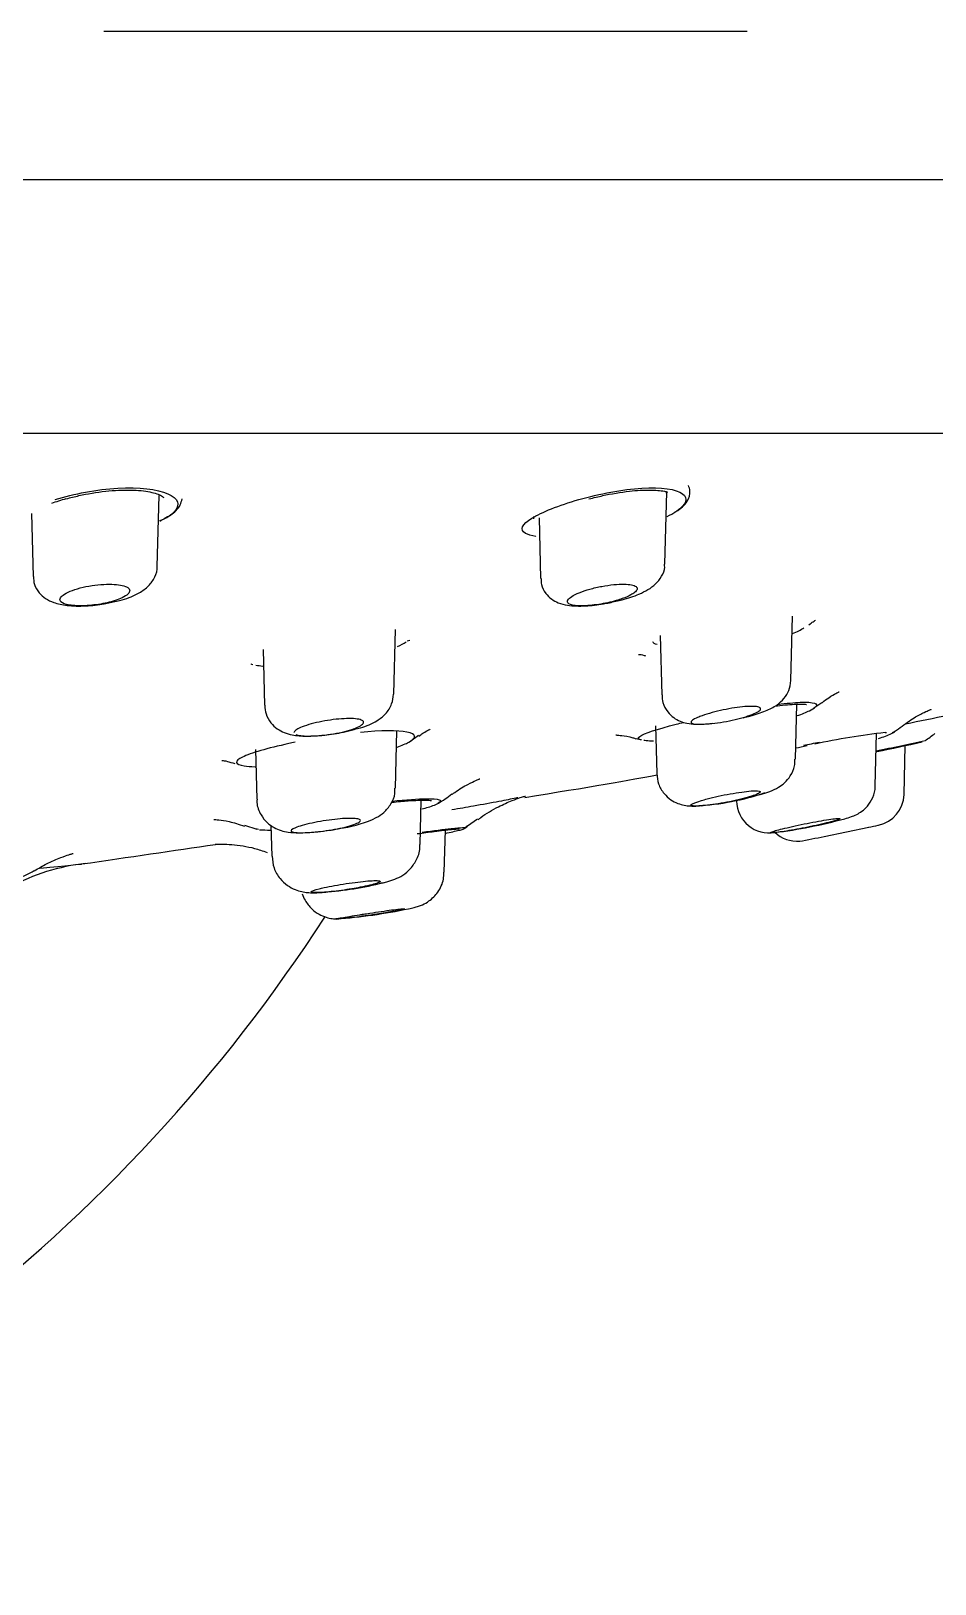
# Model space of a CAD drawing. Header units: millimetres. Extents: x -60 to 7633, y -2614 to 2146.
# Drawn here: x 179.02 to 198.69, y 1784.02 to 1817.81 of the extents above; entities that cross this region are included whole.
import ezdxf

# ---------------------------------------------------------------- set-up
doc = ezdxf.new("R2010")
doc.units = ezdxf.units.MM
doc.layers.get('0').update_dxf_attribs({"color": 250})

msp = doc.modelspace()

# ---------------------------------------------------------------- linework, layer by layer
at = {"linetype": 'Continuous'}
for p, q in [((180.6, 1817.806), (194.6, 1817.806)), ((234.6, 1814.566), (76.6, 1814.566)), ((90, 1809.058), (221.2, 1809.058)), ((181.766, 1806.158), (181.806, 1807.701)), ((192.811, 1806.206), (192.853, 1807.782)), ((192.847, 1807.754), (192.852, 1807.775)), ((179.026, 1807.308), (179.062, 1805.941)), ((190.072, 1807.217), (190.107, 1805.894)), ((190.073, 1807.2), (190.076, 1807.186)), ((195.553, 1803.679), (195.589, 1805.077)), ((186.91, 1803.382), (186.946, 1804.783)), ((192.707, 1804.655), (192.741, 1803.366)), ((184.067, 1804.351), (184.099, 1803.138)), ((195.652, 1801.966), (195.683, 1803.159)), ((196.049, 1803.085), (196.227, 1803.198)), ((186.948, 1801.338), (186.981, 1802.579)), ((187.252, 1802.345), (187.448, 1802.488)), ((192.606, 1802.692), (192.633, 1801.651)), ((197.386, 1801.383), (197.416, 1802.524)), ((183.9, 1802.179), (183.929, 1801.095)), ((198.014, 1801.195), (198.042, 1802.261)), ((192.633, 1801.651), (192.633, 1801.65)), ((187.484, 1800.107), (187.509, 1801.071)), ((183.667, 1800.527), (183.932, 1800.443)), ((184.24, 1800.527), (184.258, 1799.858)), ((188.011, 1799.509), (188.035, 1800.421)), ((188.446, 1800.467), (188.73, 1800.664)), ((196.277, 1800.285), (197.251, 1800.486)), ((184.258, 1799.858), (184.258, 1799.858)), ((188.011, 1799.509), (188.011, 1799.509))]:
    msp.add_line(p, q, dxfattribs=at)
for centre, radius, start, end in [((180.579, 1804.654), 3.08, 105.0481, 111.2594), ((179.67, 1813.383), 6.586, 289.0472, 289.8263), ((190.128, 1814.699), 7.907, 291.5349, 291.6974), ((190.293, 1809.832), 3.037, 264.8108, 264.8256), ((184.023, 1814.045), 10.025, 288.5127, 288.8429), ((965.471, -1945.011), 3825.504, 101.544126, 101.572438), ((199.069, 1788.745), 13.875, 96.0519, 102.479), ((197.236, 1803.536), 1.121, 297.9721, 308.3516), ((195.767, 1806.21), 4.7, 305.1321, 308.3915), ((192.35, 1802.844), 0.457, 248.9057, 263.6656), ((177.79, 1897.904), 97.747, 281.57941, 282.21837), ((182.671, 1874.254), 73.616, 281.55813, 282.34197), ((187.419, 1802.01), 1.096, 294.274, 313.4633), ((193.074, 1807.211), 6.28, 274.8152, 288.7729), ((197.315, 1801.215), 0.7, 281.7244, 358.3568), ((195.08, 1801.067), 0.708, 181.1952, 279.7027), ((185.467, 1802.886), 2.437, 278.2411, 295.9029), ((193.781, 1811.575), 11.296, 277.2091, 285.1166), ((154.081, 2005.49), 209.5, 281.88989, 281.94696), ((195.694, 1800.879), 0.7, 225.78, 274.2627), ((191.289, 1824.515), 24.739, 280.3618, 281.632), ((180.648, 1795.417), 4.3, 95.8869, 118.9997), ((176.632, 1804.047), 5.131, 294.2578, 298.5638), ((184.775, 1807.099), 8.052, 274.9921, 284.2902), ((155.6, 1817.806), 35.5, 287.8811, 327.1131), ((184.694, 1810.915), 12.465, 274.4718, 281.7517)]:
    msp.add_arc(centre, radius, start, end, dxfattribs=at)
for points, knots in [([(179.547, 1807.615), (179.95, 1807.74), (180.45, 1807.836), (181.366, 1807.887), (181.769, 1807.84), (182.221, 1807.643), (182.271, 1807.501), (182.099, 1807.305), (182.019, 1807.248), (181.914, 1807.193)], [0, 0, 0, 0, 0.125, 0.125, 0.25, 0.25, 0.375, 0.375, 0.426585, 0.426585, 0.426585, 0.426585]), ([(190.942, 1807.615), (191.384, 1807.74), (191.888, 1807.836), (192.732, 1807.887), (193.06, 1807.84), (193.33, 1807.643), (193.278, 1807.501), (193.061, 1807.358), (193.054, 1807.354), (193.048, 1807.35)], [0, 0, 0, 0, 0.125, 0.125, 0.25, 0.25, 0.375, 0.375, 0.3787725, 0.3787725, 0.3787725, 0.3787725]), ([(192.857, 1807.247), (192.928, 1807.281), (193.11, 1807.379), (193.298, 1807.533), (193.376, 1807.763), (193.339, 1807.881), (193.322, 1807.917)], [0.3783817, 0.3783817, 0.3783817, 0.3783817, 0.4240826, 0.5070529, 0.565488, 0.5931428, 0.5931428, 0.5931428, 0.5931428]), ([(179.779, 1807.628), (179.88, 1807.655), (180.135, 1807.721), (180.643, 1807.807), (181.196, 1807.832), (181.628, 1807.789), (181.883, 1807.697), (181.905, 1807.657), (181.91, 1807.655)], [0, 0, 0, 0, 0.0393358, 0.114567, 0.1873439, 0.2564262, 0.3229107, 0.3787927, 0.3787927, 0.3787927, 0.3787927]), ([(181.819, 1807.147), (181.908, 1807.187), (182.09, 1807.287), (182.252, 1807.436), (182.298, 1807.584), (182.304, 1807.631)], [0.3859791, 0.3859791, 0.3859791, 0.3859791, 0.438716, 0.5078145, 0.5386645, 0.5386645, 0.5386645, 0.5386645]), ([(190.004, 1806.81), (189.907, 1806.826), (189.83, 1806.849), (189.644, 1806.955), (189.7, 1807.075), (190.129, 1807.34), (190.5, 1807.489), (190.942, 1807.615)], [0.7038358, 0.7038358, 0.7038358, 0.7038358, 0.75, 0.75, 0.875, 0.875, 1, 1, 1, 1]), ([(191.159, 1807.627), (191.267, 1807.655), (191.539, 1807.721), (192.025, 1807.804), (192.493, 1807.83), (192.75, 1807.809), (192.849, 1807.783), (192.87, 1807.777)], [0, 0, 0, 0, 0.0385406, 0.112206, 0.175707, 0.2349087, 0.2533907, 0.2533907, 0.2533907, 0.2533907]), ([(180.879, 1805.405), (180.925, 1805.415), (181.107, 1805.455), (181.345, 1805.559), (181.576, 1805.716), (181.715, 1805.911), (181.777, 1806.082), (181.765, 1806.155), (181.765, 1806.158)], [0, 0, 0, 0, 0.091458, 0.412958, 0.633957, 0.825405, 0.994781, 1, 1, 1, 1]), ([(191.745, 1805.402), (191.795, 1805.412), (191.971, 1805.449), (192.294, 1805.568), (192.562, 1805.71), (192.743, 1805.93), (192.813, 1806.096), (192.805, 1806.183), (192.803, 1806.205)], [0, 0, 0, 0, 0.082597, 0.342191, 0.670072, 0.822028, 0.961296, 1, 1, 1, 1]), ([(179.069, 1805.94), (179.073, 1805.876), (179.081, 1805.754), (179.188, 1805.581), (179.338, 1805.45), (179.54, 1805.355), (179.815, 1805.299), (180.189, 1805.291), (180.584, 1805.331), (180.783, 1805.381), (180.879, 1805.405)], [0, 0, 0, 0, 0.079261, 0.176966, 0.265774, 0.369852, 0.524978, 0.710356, 0.87934, 1, 1, 1, 1]), ([(190.117, 1805.894), (190.116, 1805.847), (190.117, 1805.739), (190.205, 1805.573), (190.341, 1805.442), (190.507, 1805.355), (190.739, 1805.299), (191.052, 1805.29), (191.44, 1805.33), (191.647, 1805.379), (191.745, 1805.402)], [0, 0, 0, 0, 0.062376, 0.168767, 0.258461, 0.352305, 0.472815, 0.686304, 0.871735, 1, 1, 1, 1]), ([(179.653, 1805.414), (179.648, 1805.428), (179.647, 1805.443), (179.651, 1805.457), (179.659, 1805.483), (179.682, 1805.51), (179.717, 1805.537), (179.754, 1805.565), (179.806, 1805.593), (179.869, 1805.619), (179.932, 1805.645), (180.007, 1805.67), (180.089, 1805.691), (180.169, 1805.712), (180.257, 1805.73), (180.346, 1805.743), (180.43, 1805.756), (180.518, 1805.765), (180.601, 1805.769), (180.681, 1805.773), (180.758, 1805.773), (180.827, 1805.769), (180.894, 1805.765), (180.955, 1805.756), (181.005, 1805.745), (181.055, 1805.733), (181.095, 1805.717), (181.122, 1805.699), (181.15, 1805.68), (181.165, 1805.658), (181.166, 1805.635), (181.168, 1805.611), (181.154, 1805.584), (181.127, 1805.558), (181.099, 1805.53), (181.056, 1805.502), (181.001, 1805.475), (180.957, 1805.454), (180.906, 1805.433), (180.848, 1805.414)], [0, 0, 0, 0, 0.048032, 0.048032, 0.048032, 0.130849, 0.130849, 0.130849, 0.216057, 0.216057, 0.216057, 0.301298, 0.301298, 0.301298, 0.38402, 0.38402, 0.38402, 0.462904, 0.462904, 0.462904, 0.538549, 0.538549, 0.538549, 0.612926, 0.612926, 0.612926, 0.68833, 0.68833, 0.68833, 0.766553, 0.766553, 0.766553, 0.84834, 0.84834, 0.84834, 0.933015, 0.933015, 0.933015, 1, 1, 1, 1]), ([(190.695, 1805.414), (190.696, 1805.419), (190.698, 1805.424), (190.701, 1805.428), (190.715, 1805.452), (190.744, 1805.478), (190.784, 1805.505), (190.827, 1805.532), (190.883, 1805.56), (190.949, 1805.587), (191.016, 1805.614), (191.095, 1805.641), (191.179, 1805.664), (191.262, 1805.688), (191.352, 1805.709), (191.442, 1805.725), (191.528, 1805.741), (191.616, 1805.754), (191.699, 1805.762), (191.777, 1805.77), (191.853, 1805.773), (191.919, 1805.772), (191.983, 1805.771), (192.039, 1805.766), (192.084, 1805.757), (192.128, 1805.748), (192.162, 1805.735), (192.183, 1805.719), (192.204, 1805.703), (192.213, 1805.684), (192.208, 1805.662), (192.202, 1805.64), (192.183, 1805.615), (192.15, 1805.589), (192.129, 1805.573), (192.103, 1805.556), (192.072, 1805.539), (192.022, 1805.512), (191.958, 1805.484), (191.885, 1805.458), (191.844, 1805.443), (191.799, 1805.428), (191.753, 1805.414)], [0, 0, 0, 0, 0.015963, 0.015963, 0.015963, 0.097465, 0.097465, 0.097465, 0.181984, 0.181984, 0.181984, 0.267573, 0.267573, 0.267573, 0.351586, 0.351586, 0.351586, 0.432063, 0.432063, 0.432063, 0.508845, 0.508845, 0.508845, 0.583477, 0.583477, 0.583477, 0.658245, 0.658245, 0.658245, 0.735219, 0.735219, 0.735219, 0.815617, 0.815617, 0.815617, 0.866893, 0.866893, 0.866893, 0.951809, 0.951809, 0.951809, 1, 1, 1, 1]), ([(180.848, 1805.414), (180.743, 1805.38), (180.618, 1805.352), (180.357, 1805.313), (180.221, 1805.303), (179.977, 1805.303), (179.871, 1805.313), (179.717, 1805.351), (179.668, 1805.38), (179.653, 1805.414)], [0, 0, 0, 0, 0.25, 0.25, 0.5, 0.5, 0.75, 0.75, 1, 1, 1, 1]), ([(191.753, 1805.414), (191.634, 1805.38), (191.502, 1805.352), (191.241, 1805.313), (191.112, 1805.303), (190.896, 1805.303), (190.81, 1805.313), (190.703, 1805.351), (190.682, 1805.38), (190.695, 1805.414)], [0, 0, 0, 0, 0.25, 0.25, 0.5, 0.5, 0.75, 0.75, 1, 1, 1, 1]), ([(195.944, 1804.891), (195.98, 1804.918), (196.058, 1804.975), (196.09, 1804.989), (196.091, 1804.99), (196.091, 1804.99)], [0, 0, 0, 0, 0.03015485, 0.07681826, 0.08099093, 0.08099093, 0.08099093, 0.08099093]), ([(192.236, 1804.245), (192.237, 1804.244), (192.251, 1804.243), (192.308, 1804.24), (192.38, 1804.217), (192.392, 1804.213)], [0.92120408, 0.92120408, 0.92120408, 0.92120408, 0.9471946, 0.9927073, 1, 1, 1, 1]), ([(183.798, 1804.038), (183.798, 1804.038), (183.801, 1804.037), (183.821, 1804.032), (183.847, 1804.027)], [0.7939627, 0.7939627, 0.7939627, 0.7939627, 0.7949024, 1, 1, 1, 1]), ([(194.522, 1802.868), (194.574, 1802.88), (194.745, 1802.92), (195.002, 1803.011), (195.223, 1803.117), (195.403, 1803.271), (195.522, 1803.461), (195.542, 1803.595), (195.552, 1803.676)], [0, 0, 0, 0, 0.089913, 0.347818, 0.578409, 0.725898, 0.859516, 1, 1, 1, 1]), ([(184.106, 1803.137), (184.11, 1803.067), (184.12, 1802.937), (184.227, 1802.753), (184.373, 1802.619), (184.536, 1802.535), (184.742, 1802.48), (185.011, 1802.46), (185.397, 1802.482), (185.779, 1802.539), (185.967, 1802.59), (186.049, 1802.613)], [0, 0, 0, 0, 0.077664, 0.169658, 0.249592, 0.32662, 0.413038, 0.568956, 0.731088, 0.898376, 1, 1, 1, 1]), ([(186.049, 1802.613), (186.1, 1802.625), (186.285, 1802.671), (186.503, 1802.764), (186.734, 1802.934), (186.879, 1803.15), (186.898, 1803.302), (186.907, 1803.382)], [0, 0, 0, 0, 0.105671, 0.447149, 0.649045, 0.840665, 1, 1, 1, 1]), ([(192.749, 1803.365), (192.751, 1803.302), (192.758, 1803.178), (192.857, 1802.998), (192.996, 1802.865), (193.147, 1802.784), (193.308, 1802.74), (193.519, 1802.718), (193.705, 1802.733), (193.841, 1802.747)], [0, 0, 0, 0, 0.107471, 0.248978, 0.367278, 0.47689, 0.587848, 0.739262, 1, 1, 1, 1]), ([(195.2, 1803.12), (195.279, 1803.13), (195.516, 1803.157), (195.765, 1803.169), (195.878, 1803.159), (195.891, 1803.154), (195.891, 1803.154)], [0.0801182, 0.0801182, 0.0801182, 0.0801182, 0.1143022, 0.1875678, 0.2296246, 0.2439337, 0.2439337, 0.2439337, 0.2439337]), ([(195.268, 1803.158), (195.457, 1803.182), (195.624, 1803.197), (196.054, 1803.215), (196.173, 1803.173), (196.077, 1803.09), (196.069, 1803.084), (196.059, 1803.077)], [0.0689341, 0.0689341, 0.0689341, 0.0689341, 0.125, 0.125, 0.25, 0.25, 0.2598544, 0.2598544, 0.2598544, 0.2598544]), ([(195.69, 1802.912), (195.796, 1802.949), (195.952, 1803.011), (196.062, 1803.075), (196.11, 1803.118), (196.116, 1803.123)], [0.5116779, 0.5116779, 0.5116779, 0.5116779, 0.5762402, 0.6242731, 0.6305048, 0.6305048, 0.6305048, 0.6305048]), ([(196.231, 1803.193), (196.286, 1803.236), (196.398, 1803.324), (196.541, 1803.402), (196.596, 1803.428), (196.603, 1803.431), (196.603, 1803.431)], [0, 0, 0, 0, 0.0533288, 0.1275153, 0.1912067, 0.2200139, 0.2200139, 0.2200139, 0.2200139]), ([(186, 1802.611), (186.047, 1802.627), (186.089, 1802.644), (186.124, 1802.66), (186.173, 1802.682), (186.21, 1802.705), (186.232, 1802.726), (186.253, 1802.747), (186.26, 1802.767), (186.251, 1802.784), (186.242, 1802.801), (186.218, 1802.815), (186.18, 1802.826), (186.144, 1802.836), (186.093, 1802.844), (186.033, 1802.847), (185.974, 1802.85), (185.904, 1802.85), (185.83, 1802.846), (185.756, 1802.843), (185.676, 1802.836), (185.595, 1802.825), (185.513, 1802.815), (185.429, 1802.802), (185.349, 1802.786), (185.267, 1802.77), (185.187, 1802.752), (185.116, 1802.732), (185.042, 1802.712), (184.975, 1802.69), (184.92, 1802.668), (184.872, 1802.649), (184.833, 1802.63), (184.804, 1802.612)], [0, 0, 0, 0, 0.070428, 0.070428, 0.070428, 0.169064, 0.169064, 0.169064, 0.267602, 0.267602, 0.267602, 0.364041, 0.364041, 0.364041, 0.457382, 0.457382, 0.457382, 0.54811, 0.54811, 0.54811, 0.637825, 0.637825, 0.637825, 0.728438, 0.728438, 0.728438, 0.821442, 0.821442, 0.821442, 0.917392, 0.917392, 0.917392, 1, 1, 1, 1]), ([(193.524, 1802.873), (193.474, 1802.851), (193.437, 1802.831), (193.388, 1802.795), (193.377, 1802.779), (193.388, 1802.741), (193.457, 1802.727), (193.69, 1802.726), (193.851, 1802.74), (194.194, 1802.792), (194.369, 1802.829), (194.516, 1802.873)], [0, 0, 0, 0, 0.125, 0.125, 0.25, 0.25, 0.5, 0.5, 0.75, 0.75, 1, 1, 1, 1]), ([(194.516, 1802.873), (194.588, 1802.894), (194.655, 1802.917), (194.71, 1802.939), (194.767, 1802.962), (194.814, 1802.985), (194.845, 1803.005), (194.876, 1803.026), (194.894, 1803.045), (194.895, 1803.061), (194.896, 1803.076), (194.882, 1803.089), (194.854, 1803.098), (194.827, 1803.107), (194.785, 1803.112), (194.733, 1803.114), (194.682, 1803.115), (194.619, 1803.113), (194.55, 1803.108), (194.481, 1803.102), (194.405, 1803.093), (194.326, 1803.081), (194.246, 1803.069), (194.162, 1803.054), (194.08, 1803.037), (193.997, 1803.019), (193.913, 1802.999), (193.837, 1802.979), (193.758, 1802.957), (193.684, 1802.934), (193.621, 1802.911), (193.586, 1802.899), (193.553, 1802.886), (193.524, 1802.873)], [0, 0, 0, 0, 0.094894, 0.094894, 0.094894, 0.194272, 0.194272, 0.194272, 0.292952, 0.292952, 0.292952, 0.389021, 0.389021, 0.389021, 0.481838, 0.481838, 0.481838, 0.572292, 0.572292, 0.572292, 0.662226, 0.662226, 0.662226, 0.75358, 0.75358, 0.75358, 0.847691, 0.847691, 0.847691, 0.944822, 0.944822, 0.944822, 1, 1, 1, 1]), ([(197.932, 1802.655), (198.044, 1802.737), (198.215, 1802.864), (198.45, 1802.985), (198.573, 1803.038), (198.603, 1803.049), (198.605, 1803.05), (198.605, 1803.05)], [0, 0, 0, 0, 0.0786963, 0.1437646, 0.1920599, 0.2404647, 0.2495864, 0.2495864, 0.2495864, 0.2495864]), ([(184.804, 1802.612), (184.77, 1802.59), (184.749, 1802.571), (184.741, 1802.55), (184.74, 1802.546), (184.74, 1802.542)], [0, 0, 0, 0, 0.125, 0.125, 0.1520121, 0.1520121, 0.1520121, 0.1520121]), ([(184.781, 1802.5), (184.831, 1802.48), (184.926, 1802.469), (185.191, 1802.469), (185.366, 1802.482), (185.71, 1802.533), (185.874, 1802.569), (186, 1802.611)], [0.277016, 0.277016, 0.277016, 0.277016, 0.5, 0.5, 0.75, 0.75, 1, 1, 1, 1]), ([(187.238, 1802.335), (187.419, 1802.432), (187.405, 1802.515), (187.001, 1802.593), (186.628, 1802.59), (186.186, 1802.548)], [0, 0, 0, 0, 0.125, 0.125, 0.2429827, 0.2429827, 0.2429827, 0.2429827]), ([(187.459, 1802.469), (187.492, 1802.493), (187.583, 1802.56), (187.681, 1802.606), (187.706, 1802.618), (187.706, 1802.618)], [0, 0, 0, 0, 0.0233922, 0.0774195, 0.1242871, 0.1242871, 0.1242871, 0.1242871]), ([(191.746, 1802.492), (191.746, 1802.492), (191.761, 1802.492), (191.865, 1802.48), (192.04, 1802.462), (192.157, 1802.418), (192.182, 1802.408)], [0.7917967, 0.7917967, 0.7917967, 0.7917967, 0.8342723, 0.9012185, 0.9820864, 1, 1, 1, 1]), ([(192.286, 1802.389), (192.226, 1802.404), (192.217, 1802.428), (192.353, 1802.525), (192.648, 1802.622), (193.109, 1802.739), (193.162, 1802.753), (193.217, 1802.766)], [0.6859345, 0.6859345, 0.6859345, 0.6859345, 0.75, 0.75, 0.875, 0.875, 0.8907404, 0.8907404, 0.8907404, 0.8907404]), ([(197.458, 1802.417), (197.515, 1802.434), (197.626, 1802.47), (197.724, 1802.51), (197.786, 1802.544), (197.82, 1802.575), (197.828, 1802.583)], [0.543968, 0.543968, 0.543968, 0.543968, 0.5806413, 0.6250647, 0.6483011, 0.6554067, 0.6554067, 0.6554067, 0.6554067]), ([(197.607, 1802.543), (197.617, 1802.543), (197.631, 1802.544), (197.635, 1802.543), (197.635, 1802.543)], [0, 0, 0, 0, 0.01535165, 0.02594677, 0.02594677, 0.02594677, 0.02594677]), ([(184.769, 1802.333), (184.72, 1802.323), (184.673, 1802.313), (184.166, 1802.204), (183.799, 1802.097), (183.438, 1801.922), (183.449, 1801.853), (183.719, 1801.811), (183.799, 1801.804), (183.893, 1801.801)], [0.3623106, 0.3623106, 0.3623106, 0.3623106, 0.375, 0.375, 0.5, 0.5, 0.625, 0.625, 0.6625184, 0.6625184, 0.6625184, 0.6625184]), ([(192.352, 1802.38), (192.37, 1802.377), (192.427, 1802.367), (192.502, 1802.365), (192.564, 1802.367)], [0, 0, 0, 0, 0.01563892, 0.05660287, 0.05660287, 0.05660287, 0.05660287]), ([(183.171, 1801.939), (183.172, 1801.939), (183.185, 1801.938), (183.265, 1801.927), (183.39, 1801.889), (183.456, 1801.869)], [0.5824817, 0.5824817, 0.5824817, 0.5824817, 0.6716298, 0.8547966, 1, 1, 1, 1]), ([(195.095, 1801.265), (195.162, 1801.292), (195.256, 1801.332), (195.422, 1801.45), (195.553, 1801.604), (195.64, 1801.79), (195.641, 1801.911), (195.64, 1801.966)], [0, 0, 0, 0, 0.268734, 0.440961, 0.635217, 0.858551, 1, 1, 1, 1]), ([(188.186, 1801.2), (188.205, 1801.216), (188.316, 1801.307), (188.524, 1801.419), (188.709, 1801.508), (188.773, 1801.532), (188.781, 1801.535), (188.781, 1801.535)], [0, 0, 0, 0, 0.0129717, 0.0899987, 0.1525646, 0.2074268, 0.2341897, 0.2341897, 0.2341897, 0.2341897]), ([(192.638, 1801.65), (192.645, 1801.568), (192.66, 1801.421), (192.778, 1801.22), (192.93, 1801.081), (193.086, 1800.999), (193.233, 1800.958), (193.379, 1800.943), (193.489, 1800.941), (193.576, 1800.951), (193.601, 1800.954)], [0, 0, 0, 0, 0.151776, 0.314966, 0.449137, 0.567444, 0.676013, 0.782097, 0.943909, 1, 1, 1, 1]), ([(183.938, 1801.095), (183.936, 1801.068), (183.926, 1800.956), (184.006, 1800.763), (184.146, 1800.584), (184.304, 1800.472), (184.464, 1800.407), (184.643, 1800.37), (184.872, 1800.359), (185.198, 1800.377), (185.558, 1800.421), (185.738, 1800.458), (185.817, 1800.474)], [0, 0, 0, 0, 0.030551, 0.144669, 0.233709, 0.310394, 0.383283, 0.462, 0.583725, 0.757043, 0.907336, 1, 1, 1, 1]), ([(186.532, 1800.694), (186.593, 1800.73), (186.701, 1800.797), (186.858, 1800.983), (186.943, 1801.18), (186.938, 1801.295), (186.936, 1801.338)], [0, 0, 0, 0, 0.273579, 0.569847, 0.861787, 1, 1, 1, 1]), ([(186.876, 1801.053), (187.179, 1801.085), (187.44, 1801.104), (187.895, 1801.109), (187.993, 1801.075), (187.894, 1801.016)], [0.0439397, 0.0439397, 0.0439397, 0.0439397, 0.125, 0.125, 0.2449785, 0.2449785, 0.2449785, 0.2449785]), ([(189.61, 1801.126), (189.596, 1801.123), (189.488, 1801.1), (189.204, 1801.044), (188.707, 1800.953), (188.343, 1800.89), (188.174, 1800.861)], [0.4994428, 0.4994428, 0.4994428, 0.4994428, 0.5206215, 0.66445, 0.8277572, 0.9466302, 0.9466302, 0.9466302, 0.9466302]), ([(188.745, 1800.646), (188.767, 1800.665), (188.897, 1800.773), (189.165, 1800.922), (189.471, 1801.063), (189.665, 1801.13), (189.761, 1801.159), (189.779, 1801.164), (189.78, 1801.164), (189.78, 1801.164)], [0, 0, 0, 0, 0.0163561, 0.1114331, 0.1862657, 0.2419624, 0.286111, 0.3368422, 0.3404551, 0.3404551, 0.3404551, 0.3404551]), ([(193.608, 1801.066), (193.646, 1801.077), (193.688, 1801.089), (193.732, 1801.101), (193.806, 1801.121), (193.888, 1801.14), (193.973, 1801.159), (194.058, 1801.178), (194.147, 1801.195), (194.234, 1801.211), (194.32, 1801.226), (194.405, 1801.24), (194.482, 1801.251), (194.557, 1801.261), (194.627, 1801.268), (194.686, 1801.273), (194.743, 1801.277), (194.79, 1801.278), (194.824, 1801.276), (194.858, 1801.274), (194.879, 1801.269), (194.887, 1801.262), (194.894, 1801.254), (194.888, 1801.243), (194.868, 1801.23), (194.849, 1801.217), (194.815, 1801.202), (194.77, 1801.185), (194.724, 1801.168), (194.666, 1801.15), (194.599, 1801.131), (194.531, 1801.111), (194.453, 1801.092), (194.371, 1801.073), (194.362, 1801.07), (194.352, 1801.068), (194.342, 1801.066)], [0, 0, 0, 0, 0.058376, 0.058376, 0.058376, 0.154354, 0.154354, 0.154354, 0.250564, 0.250564, 0.250564, 0.345464, 0.345464, 0.345464, 0.438113, 0.438113, 0.438113, 0.528638, 0.528638, 0.528638, 0.618098, 0.618098, 0.618098, 0.707947, 0.707947, 0.707947, 0.799432, 0.799432, 0.799432, 0.89314, 0.89314, 0.89314, 0.98874, 0.98874, 0.98874, 1, 1, 1, 1]), ([(194.342, 1801.066), (194.366, 1801.071), (194.39, 1801.076), (194.414, 1801.081), (194.504, 1801.1), (194.593, 1801.121), (194.673, 1801.142), (194.725, 1801.155), (194.774, 1801.169), (194.818, 1801.182), (194.886, 1801.202), (194.944, 1801.222), (194.988, 1801.24)], [0, 0, 0, 0, 0.0222065, 0.0222065, 0.0222065, 0.1073522, 0.1073522, 0.1073522, 0.1624424, 0.1624424, 0.1624424, 0.2471212, 0.2471212, 0.2471212, 0.2471212]), ([(196.727, 1800.67), (196.778, 1800.685), (196.856, 1800.709), (196.972, 1800.753), (197.105, 1800.831), (197.236, 1800.952), (197.342, 1801.131), (197.396, 1801.296), (197.384, 1801.377), (197.383, 1801.383)], [0, 0, 0, 0, 0.194645, 0.346699, 0.466166, 0.607641, 0.787327, 0.987363, 1, 1, 1, 1]), ([(186.87, 1801.028), (186.997, 1801.041), (187.293, 1801.068), (187.588, 1801.078), (187.717, 1801.07), (187.735, 1801.063), (187.735, 1801.063)], [0.0598541, 0.0598541, 0.0598541, 0.0598541, 0.1105169, 0.1824341, 0.2282533, 0.2438046, 0.2438046, 0.2438046, 0.2438046]), ([(187.525, 1800.883), (187.574, 1800.896), (187.737, 1800.942), (187.835, 1800.975), (187.914, 1801.029)], [0.5222392, 0.5222392, 0.5222392, 0.5222392, 0.5517088, 0.6300151, 0.6300151, 0.6300151, 0.6300151]), ([(194.342, 1801.066), (194.182, 1801.029), (194.01, 1800.999), (193.697, 1800.957), (193.563, 1800.946), (193.393, 1800.945), (193.36, 1800.957), (193.408, 1800.999), (193.488, 1801.029), (193.608, 1801.066)], [0, 0, 0, 0, 0.25, 0.25, 0.5, 0.5, 0.75, 0.75, 1, 1, 1, 1]), ([(182.997, 1800.654), (182.997, 1800.654), (183.008, 1800.654), (183.091, 1800.648), (183.334, 1800.615), (183.537, 1800.551), (183.663, 1800.511)], [0.3524786, 0.3524786, 0.3524786, 0.3524786, 0.4302892, 0.5989835, 0.7898483, 1, 1, 1, 1]), ([(184.774, 1800.474), (184.694, 1800.441), (184.661, 1800.414), (184.701, 1800.375), (184.776, 1800.365), (185.005, 1800.365), (185.159, 1800.375), (185.481, 1800.413), (185.649, 1800.441), (185.791, 1800.474)], [0, 0, 0, 0, 0.25, 0.25, 0.5, 0.5, 0.75, 0.75, 1, 1, 1, 1]), ([(185.791, 1800.474), (185.794, 1800.474), (185.796, 1800.475), (185.799, 1800.475), (185.874, 1800.493), (185.942, 1800.511), (185.999, 1800.529), (186.056, 1800.548), (186.103, 1800.566), (186.134, 1800.583), (186.166, 1800.599), (186.184, 1800.615), (186.187, 1800.628), (186.19, 1800.641), (186.178, 1800.653), (186.151, 1800.661), (186.125, 1800.669), (186.085, 1800.674), (186.034, 1800.676), (185.983, 1800.679), (185.921, 1800.678), (185.852, 1800.674), (185.783, 1800.671), (185.705, 1800.664), (185.626, 1800.655), (185.545, 1800.646), (185.461, 1800.635), (185.379, 1800.622), (185.295, 1800.608), (185.211, 1800.592), (185.134, 1800.576), (185.056, 1800.559), (184.983, 1800.541), (184.92, 1800.523), (184.862, 1800.507), (184.812, 1800.49), (184.774, 1800.474)], [0, 0, 0, 0, 0.003032, 0.003032, 0.003032, 0.096202, 0.096202, 0.096202, 0.190185, 0.190185, 0.190185, 0.283934, 0.283934, 0.283934, 0.376217, 0.376217, 0.376217, 0.466487, 0.466487, 0.466487, 0.55513, 0.55513, 0.55513, 0.643221, 0.643221, 0.643221, 0.732022, 0.732022, 0.732022, 0.822479, 0.822479, 0.822479, 0.914866, 0.914866, 0.914866, 1, 1, 1, 1]), ([(187.423, 1800.345), (187.553, 1800.362), (187.854, 1800.402), (188.168, 1800.438), (188.31, 1800.448), (188.332, 1800.447), (188.332, 1800.447)], [0.0578028, 0.0578028, 0.0578028, 0.0578028, 0.1080403, 0.1789795, 0.2318344, 0.2480912, 0.2480912, 0.2480912, 0.2480912]), ([(187.533, 1800.378), (187.784, 1800.412), (187.999, 1800.439), (188.384, 1800.481), (188.49, 1800.484), (188.463, 1800.466)], [0.0548245, 0.0548245, 0.0548245, 0.0548245, 0.125, 0.125, 0.2246156, 0.2246156, 0.2246156, 0.2246156]), ([(188.04, 1800.354), (188.05, 1800.356), (188.188, 1800.384), (188.344, 1800.422), (188.41, 1800.436), (188.479, 1800.474), (188.508, 1800.5), (188.521, 1800.516), (188.522, 1800.518)], [0.5402355, 0.5402355, 0.5402355, 0.5402355, 0.546138, 0.6202611, 0.6591319, 0.667697, 0.6747793, 0.6758241, 0.6758241, 0.6758241, 0.6758241]), ([(195.111, 1800.371), (195.111, 1800.375), (195.129, 1800.383), (195.223, 1800.413), (195.332, 1800.441), (195.471, 1800.474)], [0.6056906, 0.6056906, 0.6056906, 0.6056906, 0.75, 0.75, 1, 1, 1, 1]), ([(195.86, 1800.474), (195.698, 1800.441), (195.539, 1800.413), (195.279, 1800.375), (195.182, 1800.365), (195.134, 1800.365), (195.13, 1800.365), (195.127, 1800.366)], [0, 0, 0, 0, 0.25, 0.25, 0.5, 0.5, 0.5246439, 0.5246439, 0.5246439, 0.5246439]), ([(195.471, 1800.474), (195.471, 1800.474), (195.471, 1800.474), (195.471, 1800.474), (195.544, 1800.491), (195.626, 1800.51), (195.709, 1800.528), (195.794, 1800.546), (195.883, 1800.564), (195.968, 1800.581), (196.054, 1800.598), (196.139, 1800.614), (196.216, 1800.627), (196.292, 1800.64), (196.363, 1800.652), (196.422, 1800.66), (196.479, 1800.668), (196.527, 1800.674), (196.56, 1800.676), (196.593, 1800.679), (196.614, 1800.678), (196.62, 1800.675), (196.627, 1800.671), (196.619, 1800.665), (196.598, 1800.656), (196.578, 1800.647), (196.543, 1800.636), (196.498, 1800.623), (196.451, 1800.609), (196.393, 1800.594), (196.327, 1800.578), (196.259, 1800.561), (196.182, 1800.543), (196.101, 1800.525), (196.024, 1800.508), (195.942, 1800.49), (195.86, 1800.474)], [0, 0, 0, 0, 0.000184, 0.000184, 0.000184, 0.093045, 0.093045, 0.093045, 0.187012, 0.187012, 0.187012, 0.28079, 0.28079, 0.28079, 0.373134, 0.373134, 0.373134, 0.463467, 0.463467, 0.463467, 0.552147, 0.552147, 0.552147, 0.640235, 0.640235, 0.640235, 0.728996, 0.728996, 0.728996, 0.819393, 0.819393, 0.819393, 0.911722, 0.911722, 0.911722, 1, 1, 1, 1]), ([(183.029, 1800.117), (183.029, 1800.117), (183.029, 1800.117), (183.053, 1800.118), (183.176, 1800.12), (183.448, 1800.106), (183.816, 1800.056), (184.055, 1799.97), (184.154, 1799.935)], [0.4135432, 0.4135432, 0.4135432, 0.4135432, 0.4191919, 0.5237627, 0.6092497, 0.7067565, 0.8977692, 1, 1, 1, 1]), ([(186.762, 1799.297), (186.824, 1799.314), (186.923, 1799.345), (187.109, 1799.433), (187.29, 1799.584), (187.424, 1799.796), (187.492, 1799.991), (187.479, 1800.092), (187.478, 1800.107)], [0, 0, 0, 0, 0.203192, 0.378478, 0.559126, 0.751073, 0.967976, 1, 1, 1, 1]), ([(179.087, 1799.533), (179.186, 1799.593), (179.375, 1799.706), (179.662, 1799.826), (179.855, 1799.892), (179.923, 1799.91), (179.933, 1799.913), (179.933, 1799.913)], [0, 0, 0, 0, 0.053062, 0.1195945, 0.172746, 0.2202008, 0.2474235, 0.2474235, 0.2474235, 0.2474235]), ([(184.263, 1799.856), (184.271, 1799.76), (184.289, 1799.595), (184.422, 1799.37), (184.588, 1799.217), (184.756, 1799.125), (184.909, 1799.08), (185.045, 1799.061), (185.212, 1799.056), (185.359, 1799.067), (185.475, 1799.078)], [0, 0, 0, 0, 0.143054, 0.288666, 0.408357, 0.512361, 0.603625, 0.683954, 0.785694, 1, 1, 1, 1]), ([(187.233, 1798.712), (187.277, 1798.721), (187.345, 1798.736), (187.433, 1798.758), (187.553, 1798.803), (187.712, 1798.893), (187.886, 1799.071), (188, 1799.306), (187.999, 1799.452), (187.998, 1799.51)], [0, 0, 0, 0, 0.15913, 0.272197, 0.348296, 0.470034, 0.66684, 0.88567, 1, 1, 1, 1]), ([(185.108, 1799.077), (185.108, 1799.079), (185.109, 1799.081), (185.126, 1799.098), (185.189, 1799.119), (185.29, 1799.145)], [0.7127788, 0.7127788, 0.7127788, 0.7127788, 0.75, 0.75, 1, 1, 1, 1]), ([(186.002, 1799.145), (185.85, 1799.119), (185.691, 1799.098), (185.409, 1799.068), (185.288, 1799.061), (185.153, 1799.061), (185.119, 1799.065), (185.111, 1799.073)], [0, 0, 0, 0, 0.25, 0.25, 0.5, 0.5, 0.6829017, 0.6829017, 0.6829017, 0.6829017]), ([(185.29, 1799.145), (185.322, 1799.153), (185.358, 1799.162), (185.397, 1799.17), (185.464, 1799.185), (185.541, 1799.201), (185.622, 1799.215), (185.703, 1799.23), (185.791, 1799.245), (185.877, 1799.258), (185.963, 1799.271), (186.049, 1799.283), (186.13, 1799.292), (186.21, 1799.302), (186.285, 1799.31), (186.35, 1799.315), (186.415, 1799.32), (186.471, 1799.323), (186.514, 1799.323), (186.556, 1799.323), (186.587, 1799.321), (186.604, 1799.316), (186.62, 1799.311), (186.623, 1799.304), (186.613, 1799.295), (186.602, 1799.286), (186.577, 1799.275), (186.539, 1799.263), (186.502, 1799.25), (186.451, 1799.236), (186.39, 1799.222), (186.329, 1799.207), (186.257, 1799.192), (186.18, 1799.177), (186.123, 1799.166), (186.063, 1799.155), (186.002, 1799.145)], [0, 0, 0, 0, 0.051624, 0.051624, 0.051624, 0.141459, 0.141459, 0.141459, 0.231718, 0.231718, 0.231718, 0.321485, 0.321485, 0.321485, 0.41006, 0.41006, 0.41006, 0.497289, 0.497289, 0.497289, 0.583626, 0.583626, 0.583626, 0.66989, 0.66989, 0.66989, 0.756913, 0.756913, 0.756913, 0.845203, 0.845203, 0.845203, 0.93474, 0.93474, 0.93474, 1, 1, 1, 1]), ([(186.002, 1799.145), (186.033, 1799.15), (186.064, 1799.155), (186.095, 1799.16), (186.186, 1799.175), (186.276, 1799.191), (186.358, 1799.207), (186.411, 1799.218), (186.461, 1799.228), (186.506, 1799.239), (186.575, 1799.254), (186.635, 1799.269), (186.682, 1799.283)], [0, 0, 0, 0, 0.0274986, 0.0274986, 0.0274986, 0.1091817, 0.1091817, 0.1091817, 0.1611603, 0.1611603, 0.1611603, 0.2396231, 0.2396231, 0.2396231, 0.2396231]), ([(184.916, 1799.032), (184.933, 1798.985), (184.993, 1798.864), (185.111, 1798.71), (185.276, 1798.59), (185.43, 1798.524), (185.567, 1798.494), (185.633, 1798.49), (185.666, 1798.489)], [0.1972168, 0.1972168, 0.1972168, 0.1972168, 0.3168393, 0.5088318, 0.6688166, 0.8045369, 0.9167313, 1, 1, 1, 1]), ([(185.648, 1798.491), (185.648, 1798.492), (185.657, 1798.495), (185.674, 1798.498), (185.696, 1798.503), (185.731, 1798.509), (185.778, 1798.517), (185.825, 1798.525), (185.884, 1798.535), (185.951, 1798.545), (186.019, 1798.556), (186.095, 1798.568), (186.175, 1798.581), (186.2, 1798.585), (186.225, 1798.589), (186.251, 1798.593)], [0.5622983, 0.5622983, 0.5622983, 0.5622983, 0.6457795, 0.6457795, 0.6457795, 0.7522034, 0.7522034, 0.7522034, 0.8591214, 0.8591214, 0.8591214, 0.9668423, 0.9668423, 0.9668423, 1, 1, 1, 1]), ([(186.542, 1798.593), (186.459, 1798.58), (186.373, 1798.567), (186.289, 1798.555), (186.205, 1798.544), (186.123, 1798.533), (186.048, 1798.524), (185.973, 1798.516), (185.904, 1798.508), (185.847, 1798.503), (185.79, 1798.497), (185.743, 1798.493), (185.71, 1798.491), (185.676, 1798.489), (185.656, 1798.488), (185.65, 1798.49)], [0, 0, 0, 0, 0.1087926, 0.1087926, 0.1087926, 0.2176337, 0.2176337, 0.2176337, 0.3257257, 0.3257257, 0.3257257, 0.4329153, 0.4329153, 0.4329153, 0.539479, 0.539479, 0.539479, 0.539479]), ([(186.251, 1798.593), (186.296, 1798.6), (186.342, 1798.608), (186.389, 1798.615), (186.474, 1798.628), (186.56, 1798.641), (186.641, 1798.653), (186.721, 1798.665), (186.798, 1798.675), (186.865, 1798.684), (186.931, 1798.693), (186.989, 1798.7), (187.033, 1798.705), (187.078, 1798.709), (187.111, 1798.712), (187.129, 1798.712), (187.148, 1798.713), (187.152, 1798.711), (187.143, 1798.707), (187.134, 1798.703), (187.111, 1798.697), (187.075, 1798.689), (187.04, 1798.681), (186.991, 1798.671), (186.933, 1798.66), (186.874, 1798.649), (186.804, 1798.637), (186.729, 1798.624), (186.67, 1798.614), (186.607, 1798.603), (186.542, 1798.593)], [0, 0, 0, 0, 0.059245, 0.059245, 0.059245, 0.168533, 0.168533, 0.168533, 0.277374, 0.277374, 0.277374, 0.385061, 0.385061, 0.385061, 0.491417, 0.491417, 0.491417, 0.596856, 0.596856, 0.596856, 0.702181, 0.702181, 0.702181, 0.808223, 0.808223, 0.808223, 0.915509, 0.915509, 0.915509, 1, 1, 1, 1])]:
    msp.add_open_spline(points, degree=3, knots=knots, dxfattribs=at)
for points in [[(192.848, 1807.76), (192.851, 1807.77), (192.852, 1807.78), (192.853, 1807.789)], [(189.952, 1807.247), (189.948, 1807.229), (189.948, 1807.212), (189.952, 1807.196)], [(195.588, 1804.698), (195.688, 1804.739), (195.772, 1804.781), (195.836, 1804.821)], [(186.992, 1804.415), (187.067, 1804.448), (187.131, 1804.482), (187.182, 1804.516)], [(192.641, 1804.457), (192.586, 1804.472), (192.556, 1804.494), (192.549, 1804.52)], [(183.911, 1804.013), (183.955, 1804.003), (184.005, 1803.996), (184.061, 1803.989)], [(186.983, 1802.23), (187.088, 1802.266), (187.174, 1802.301), (187.238, 1802.335)], [(195.656, 1802.209), (195.736, 1802.226), (195.82, 1802.242), (195.908, 1802.26)], [(195.828, 1802.267), (195.944, 1802.29), (196.06, 1802.313), (196.175, 1802.335)], [(189.765, 1801.135), (191.135, 1801.353), (192.094, 1801.517), (192.643, 1801.627)], [(183.966, 1800.436), (183.945, 1800.438), (183.928, 1800.441), (183.915, 1800.445)], [(183.992, 1800.431), (184.07, 1800.427), (184.142, 1800.423), (184.23, 1800.423)], [(180.121, 1799.685), (181.152, 1799.835), (182.122, 1799.978), (183.031, 1800.112)], [(179.223, 1799.592), (179.793, 1799.651), (180.12, 1799.684), (180.12, 1799.684)]]:
    msp.add_open_spline(points, degree=3, dxfattribs=at)

doc.saveas('drawing.dxf')
